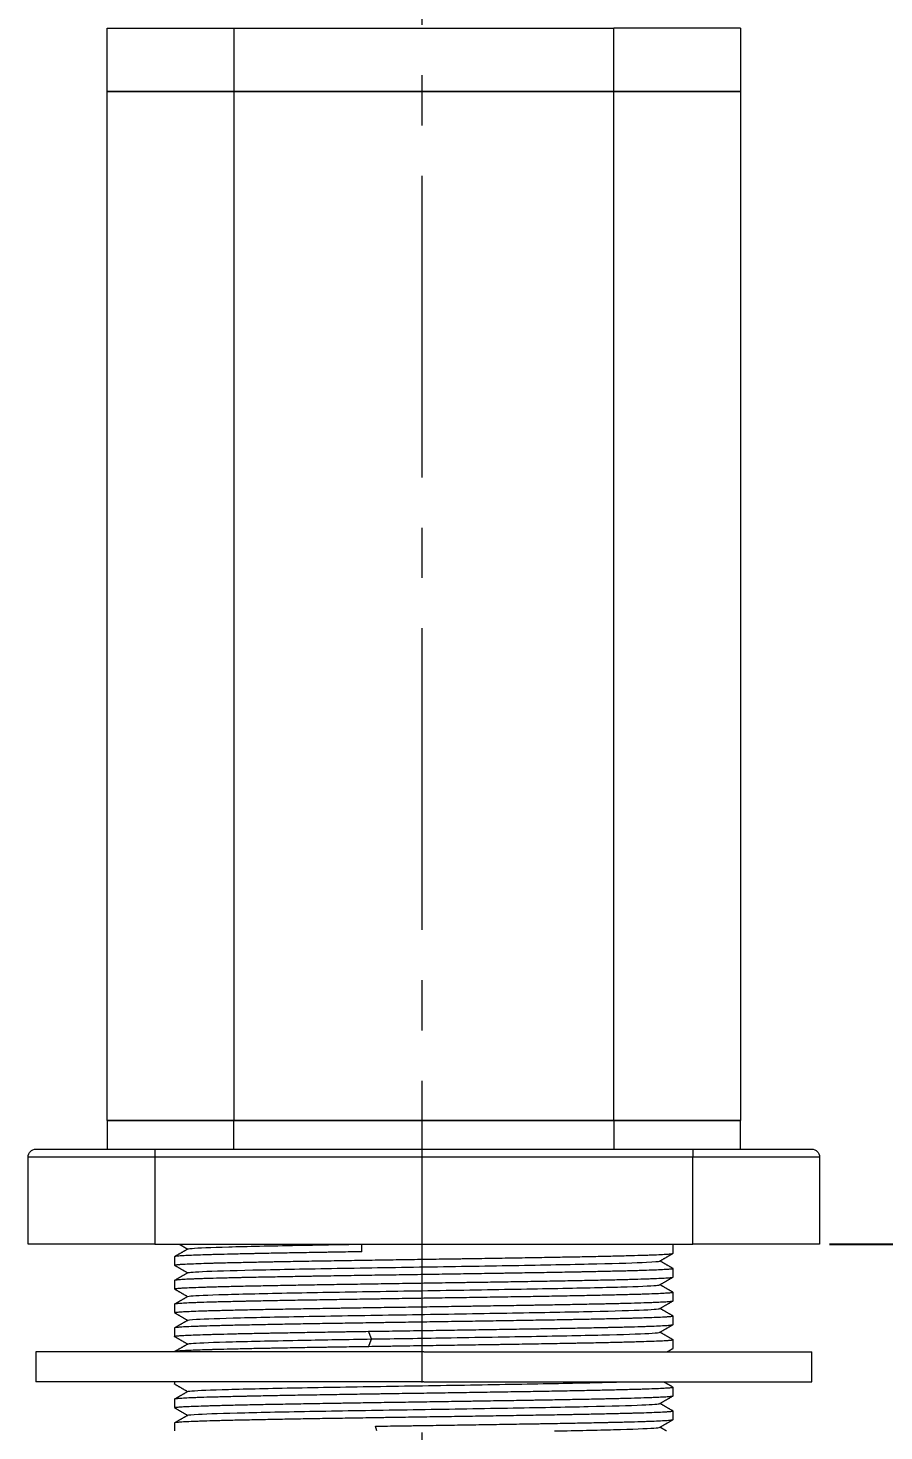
# Model space of a CAD drawing. Header units: millimetres. Extents: x 8809 to 9650, y -1236 to -642.
# Drawn here: x 9064.7 to 9118.7, y -974.4 to -885.8 of the extents above; entities that cross this region are included whole.
import ezdxf

# ---------------------------------------------------------------- set-up
doc = ezdxf.new("R2010")
doc.units = ezdxf.units.MM
doc.linetypes.add('CENTER2', pattern=[28.575, 19.05, -3.175, 3.175, -3.175])
doc.layers.add('CENTER', color=1, linetype='CENTER2', lineweight=15)
doc.layers.add('DIM', color=3, linetype='Continuous', lineweight=9)
doc.styles.get("Standard").update_dxf_attribs({"font": 'arial.ttf'})
doc.dimstyles.new('사본 ISO-25', dxfattribs={"dimtxt": 4, "dimasz": 4, "dimexe": 1.25, "dimexo": 0.625, "dimgap": 1.5, "dimtad": 1, "dimtih": 1, "dimtoh": 1, "dimdec": 1, "dimzin": 9, "dimdsep": 46, "dimtxsty": 'Standard', "dimcen": 2.5, "dimclrd": 3, "dimclre": 3, "dimclrt": 4, "dimadec": 0, "dimazin": 0, "dimtfac": 1, "dimtdec": 1, "dimtmove": 0, "dimatfit": 3, "dimfxl": 1, "dimarcsym": 0})

# ---------------------------------------------------------------- blocks, each defined once
blk = doc.blocks.new('*D58')
at = {"layer": 'Defpoints', "color": 0, "transparency": 16777216}
for p in [(9113.161, -830.782), (9114.661, -962.582), (9138.528, -962.582)]:
    blk.add_point(p, dxfattribs=at)
at = {"layer": 'DIM', "color": 3, "lineweight": -2, "transparency": 16777216}
for p, q in [((9113.786, -830.782), (9139.778, -830.782)), ((9138.528, -835.282), (9138.528, -892.883)), ((9138.528, -958.082), (9138.528, -900.481)), ((9115.286, -962.582), (9139.778, -962.582))]:
    blk.add_line(p, q, dxfattribs=at)
at = {"layer": 'DIM', "color": 3, "transparency": 16777216}
for points in [[(9137.778, -835.282), (9139.278, -835.282), (9138.528, -830.782)], [(9137.778, -958.082), (9139.278, -958.082), (9138.528, -962.582)]]:
    blk.add_solid(points, dxfattribs=at)
at = {"layer": 'DIM', "color": 4, "transparency": 16777216, "insert": (9138.528, -896.682), "char_height": 4.5, "attachment_point": 5}
blk.add_mtext('131.8', dxfattribs=at)
blk = doc.blocks.new('*D59')
at = {"layer": 'Defpoints', "color": 0, "transparency": 16777216}
for p in [(9098.968, -787.814), (9114.661, -962.582), (9165.123, -962.582)]:
    blk.add_point(p, dxfattribs=at)
at = {"layer": 'DIM', "color": 3, "lineweight": -2, "transparency": 16777216}
for p, q in [((9099.593, -787.814), (9166.373, -787.814)), ((9165.123, -792.314), (9165.123, -871.401)), ((9165.123, -958.082), (9165.123, -878.996)), ((9115.286, -962.582), (9166.373, -962.582))]:
    blk.add_line(p, q, dxfattribs=at)
at = {"layer": 'DIM', "color": 3, "transparency": 16777216}
for points in [[(9164.373, -792.314), (9165.873, -792.314), (9165.123, -787.814)], [(9164.373, -958.082), (9165.873, -958.082), (9165.123, -962.582)]]:
    blk.add_solid(points, dxfattribs=at)
at = {"layer": 'DIM', "color": 4, "transparency": 16777216, "insert": (9165.123, -875.198), "char_height": 4.5, "attachment_point": 5}
blk.add_mtext('174.8', dxfattribs=at)

msp = doc.modelspace()

# ---------------------------------------------------------------- linework, layer by layer
at = {"linetype": 'Continuous', "lineweight": 18, "extrusion": (0, 1, 0)}
for p, q in [((9069.661, -885.782), (9077.661, -885.782)), ((9069.661, -889.782), (9069.661, -885.782)), ((9077.661, -885.782), (9101.661, -885.782)), ((9109.661, -885.782), (9101.661, -885.782)), ((9109.661, -885.782), (9109.661, -889.782)), ((9077.661, -889.782), (9069.661, -889.782)), ((9069.661, -889.782), (9077.661, -889.782)), ((9069.661, -954.782), (9069.661, -889.782)), ((9077.661, -889.782), (9101.661, -889.782)), ((9101.661, -889.782), (9077.661, -889.782)), ((9109.661, -889.782), (9101.661, -889.782)), ((9101.661, -889.782), (9109.661, -889.782)), ((9109.661, -889.782), (9109.661, -954.782)), ((9077.661, -954.782), (9069.661, -954.782)), ((9069.661, -954.782), (9077.661, -954.782)), ((9069.661, -954.782), (9069.661, -956.582)), ((9101.661, -954.782), (9077.661, -954.782)), ((9077.661, -954.782), (9101.661, -954.782)), ((9109.661, -954.782), (9101.661, -954.782)), ((9101.661, -954.782), (9109.661, -954.782)), ((9109.661, -956.582), (9109.661, -954.782)), ((9065.161, -956.582), (9072.661, -956.582)), ((9072.661, -956.582), (9106.661, -956.582)), ((9106.661, -956.582), (9114.161, -956.582)), ((9064.661, -962.582), (9064.661, -957.082)), ((9114.661, -957.082), (9114.661, -962.582)), ((9072.661, -962.582), (9064.661, -962.582)), ((9072.661, -962.582), (9106.661, -962.582)), ((9085.744, -963.067), (9085.744, -962.582)), ((9105.411, -963.162), (9105.411, -962.582)), ((9114.661, -962.582), (9106.661, -962.582)), ((9073.911, -963.382), (9073.911, -963.912)), ((9105.411, -964.662), (9105.411, -964.132)), ((9073.911, -964.882), (9073.911, -965.412)), ((9105.411, -966.162), (9105.411, -965.632)), ((9073.911, -966.382), (9073.911, -966.912)), ((9105.411, -967.662), (9105.411, -967.132)), ((9073.911, -967.882), (9073.911, -968.412)), ((9086.357, -968.575), (9086.172, -968.091)), ((9086.172, -969.06), (9086.357, -968.576)), ((9105.406, -969.168), (9105.411, -969.162)), ((9105.411, -969.162), (9105.411, -968.632)), ((9065.161, -969.382), (9065.161, -971.282)), ((9089.661, -969.382), (9065.161, -969.382)), ((9073.911, -969.382), (9073.911, -969.382)), ((9089.661, -969.382), (9114.161, -969.382)), ((9114.161, -971.282), (9114.161, -969.382)), ((9089.661, -971.282), (9065.161, -971.282)), ((9073.911, -971.282), (9073.911, -971.412)), ((9073.916, -971.418), (9073.911, -971.412)), ((9089.661, -971.282), (9114.161, -971.282)), ((9105.411, -972.162), (9105.411, -971.632)), ((9073.911, -972.382), (9073.911, -972.912)), ((9105.411, -973.662), (9105.411, -973.132)), ((9073.911, -973.882), (9073.911, -974.382)), ((9086.702, -974.382), (9086.602, -974.084))]:
    msp.add_line(p, q, dxfattribs=at)
at = {"linetype": 'Continuous', "lineweight": 13, "extrusion": (0, 1, 0)}
for p, q in [((9077.661, -885.782), (9077.661, -889.782)), ((9101.661, -889.782), (9101.661, -885.782)), ((9077.661, -889.782), (9077.661, -954.782)), ((9101.661, -954.782), (9101.661, -889.782)), ((9077.661, -956.582), (9077.661, -954.782)), ((9101.661, -954.782), (9101.661, -956.582)), ((9072.661, -956.582), (9072.661, -957.082)), ((9106.661, -956.582), (9106.661, -957.082)), ((9072.661, -957.082), (9064.661, -957.082)), ((9106.661, -957.082), (9072.661, -957.082)), ((9072.661, -957.082), (9072.661, -962.582)), ((9106.661, -962.582), (9106.661, -957.082)), ((9114.661, -957.082), (9106.661, -957.082))]:
    msp.add_line(p, q, dxfattribs=at)
at = {"linetype": 'Continuous', "lineweight": 18, "extrusion": (0, 0, -1)}
for centre, start, end in [((-9065.161, -957.082), 0, 90), ((-9114.161, -957.082), 90, 180)]:
    msp.add_arc(centre, 0.5, start, end, dxfattribs=at)
at = {"linetype": 'Continuous', "lineweight": 18}
for points in [[(9074.756, -962.891), (9074.333, -963.135), (9073.91, -963.379)], [(9074.2, -962.582), (9074.473, -962.74), (9074.745, -962.897)], [(9073.909, -963.915), (9074.327, -964.156), (9074.745, -964.397)], [(9104.566, -963.653), (9104.989, -963.409), (9105.412, -963.165)], [(9105.413, -964.13), (9104.995, -963.888), (9104.577, -963.647)], [(9074.755, -964.391), (9074.332, -964.635), (9073.909, -964.88)], [(9104.566, -965.153), (9104.989, -964.909), (9105.412, -964.665)], [(9073.91, -965.415), (9074.328, -965.656), (9074.745, -965.897)], [(9105.411, -965.629), (9104.994, -965.388), (9104.577, -965.147)], [(9074.756, -965.891), (9074.333, -966.135), (9073.91, -966.379)], [(9104.567, -966.653), (9104.99, -966.409), (9105.413, -966.165)], [(9073.91, -966.915), (9074.327, -967.156), (9074.745, -967.397)], [(9074.757, -967.391), (9074.333, -967.635), (9073.91, -967.879)], [(9105.413, -967.129), (9104.995, -966.888), (9104.578, -966.647)], [(9104.565, -968.154), (9104.988, -967.909), (9105.411, -967.665)], [(9105.411, -968.629), (9104.994, -968.388), (9104.577, -968.147)], [(9073.91, -968.415), (9074.328, -968.656), (9074.745, -968.897)], [(9074.756, -968.891), (9074.333, -969.135), (9073.91, -969.379)], [(9105.036, -969.382), (9105.224, -969.273), (9105.412, -969.165)], [(9073.91, -971.415), (9074.328, -971.656), (9074.745, -971.897)], [(9074.756, -971.891), (9074.333, -972.135), (9073.91, -972.379)], [(9105.412, -971.629), (9105.111, -971.456), (9104.81, -971.282)], [(9104.567, -972.653), (9104.99, -972.409), (9105.413, -972.165)], [(9105.413, -973.13), (9104.995, -972.888), (9104.578, -972.647)], [(9073.909, -972.915), (9074.327, -973.156), (9074.745, -973.397)], [(9074.756, -973.391), (9074.333, -973.635), (9073.91, -973.879)], [(9104.565, -974.154), (9104.988, -973.909), (9105.411, -973.665)], [(9104.984, -974.382), (9104.78, -974.265), (9104.577, -974.147)]]:
    msp.add_open_spline(points, degree=2, dxfattribs=at)
for points, knots in [([(9085.744, -963.067), (9085.281, -963.074), (9084.824, -963.082), (9084.15, -963.093), (9083.927, -963.096), (9083.596, -963.102), (9083.485, -963.103), (9083.266, -963.107), (9083.158, -963.109), (9082.617, -963.118), (9082.196, -963.125), (9081.377, -963.139), (9080.978, -963.146), (9080.204, -963.16), (9079.828, -963.168), (9079.372, -963.177), (9079.282, -963.179), (9079.104, -963.183), (9078.84, -963.188), (9078.585, -963.193), (9078.088, -963.204), (9077.459, -963.218), (9076.893, -963.232), (9076.494, -963.243), (9076.365, -963.246), (9076.178, -963.252), (9076.117, -963.254), (9075.997, -963.258), (9075.938, -963.259), (9075.649, -963.269), (9075.439, -963.276), (9075.058, -963.29), (9074.887, -963.297), (9074.586, -963.311), (9074.455, -963.318), (9074.289, -963.329), (9074.239, -963.333), (9074.148, -963.34), (9074.109, -963.344), (9074.006, -963.355), (9073.96, -963.362), (9073.919, -963.374), (9073.911, -963.378), (9073.911, -963.382)], [0, 0, 0, 0, 0.068484, 0.068484, 0.102726, 0.102726, 0.119846, 0.119846, 0.136967, 0.136967, 0.205451, 0.205451, 0.273935, 0.273935, 0.342418, 0.342418, 0.359539, 0.359539, 0.37666, 0.410902, 0.410902, 0.479386, 0.547869, 0.547869, 0.582111, 0.582111, 0.599232, 0.599232, 0.616353, 0.616353, 0.684837, 0.684837, 0.75332, 0.75332, 0.821804, 0.821804, 0.856046, 0.856046, 0.890288, 0.890288, 0.958772, 0.958772, 1, 1, 1, 1]), ([(9074.756, -962.903), (9074.728, -962.886), (9074.98, -962.837), (9076.988, -962.754), (9081.052, -962.666), (9084.301, -962.61), (9085.732, -962.586)], [0, 0, 0, 0, 0.162202, 0.468897, 0.775591, 1, 1, 1, 1]), ([(9073.911, -963.913), (9073.911, -963.912), (9073.911, -963.912), (9073.911, -963.904), (9073.937, -963.896), (9074.038, -963.881), (9074.114, -963.873), (9074.24, -963.863), (9074.267, -963.861), (9074.324, -963.857), (9074.354, -963.855), (9074.449, -963.85), (9074.518, -963.846), (9074.743, -963.834), (9074.917, -963.827), (9075.31, -963.811), (9075.529, -963.803), (9075.893, -963.791), (9076.02, -963.787), (9076.22, -963.781), (9076.288, -963.779), (9076.392, -963.776), (9076.427, -963.775), (9076.498, -963.773), (9076.82, -963.764), (9077.166, -963.756), (9077.817, -963.741), (9078.162, -963.733), (9078.888, -963.717), (9079.269, -963.709), (9079.77, -963.699), (9079.871, -963.697), (9080.076, -963.693), (9080.386, -963.687), (9080.702, -963.681), (9081.345, -963.67), (9081.785, -963.662), (9082.69, -963.647), (9083.153, -963.639), (9083.868, -963.628), (9084.109, -963.624), (9084.414, -963.619), (9084.475, -963.618), (9084.598, -963.616), (9084.659, -963.615), (9084.844, -963.612), (9084.968, -963.61), (9085.587, -963.6), (9086.087, -963.592), (9087.094, -963.576), (9087.602, -963.568), (9088.625, -963.553), (9089.141, -963.546), (9089.661, -963.538)], [0, 0, 0, 0, 0.000594, 0.000594, 0.063057, 0.063057, 0.12552, 0.12552, 0.141136, 0.141136, 0.156752, 0.156752, 0.187983, 0.187983, 0.250446, 0.250446, 0.312909, 0.312909, 0.34414, 0.34414, 0.359756, 0.359756, 0.367564, 0.367564, 0.375372, 0.437834, 0.437834, 0.500297, 0.500297, 0.56276, 0.56276, 0.578376, 0.578376, 0.593991, 0.625223, 0.625223, 0.687686, 0.687686, 0.750149, 0.750149, 0.78138, 0.78138, 0.789188, 0.789188, 0.796996, 0.796996, 0.812611, 0.812611, 0.875074, 0.875074, 0.937537, 0.937537, 1, 1, 1, 1]), ([(9074.755, -964.403), (9074.708, -964.373), (9075.358, -964.31), (9078.566, -964.215), (9083.673, -964.118), (9089.764, -964.021), (9095.837, -963.923), (9100.897, -963.826), (9103.868, -963.736), (9104.526, -963.678), (9104.567, -963.653)], [0, 0, 0, 0, 0.120506, 0.250376, 0.380247, 0.510117, 0.639987, 0.769857, 0.899728, 1, 1, 1, 1]), ([(9089.661, -963.538), (9090.181, -963.53), (9090.699, -963.522), (9091.473, -963.51), (9091.731, -963.506), (9092.117, -963.5), (9092.245, -963.498), (9092.5, -963.494), (9092.627, -963.492), (9093.261, -963.482), (9094.259, -963.467), (9095.228, -963.451), (9095.943, -963.44), (9096.179, -963.436), (9096.531, -963.43), (9096.648, -963.428), (9096.88, -963.424), (9096.994, -963.422), (9097.564, -963.412), (9098.005, -963.404), (9098.857, -963.388), (9099.268, -963.381), (9100.062, -963.365), (9100.444, -963.358), (9100.857, -963.349), (9100.902, -963.348), (9100.993, -963.346), (9101.128, -963.343), (9101.26, -963.34), (9101.52, -963.334), (9101.687, -963.33), (9102.176, -963.318), (9102.481, -963.31), (9103.05, -963.295), (9103.314, -963.287), (9103.618, -963.277), (9103.677, -963.275), (9103.793, -963.271), (9103.85, -963.27), (9104.017, -963.264), (9104.121, -963.26), (9104.417, -963.248), (9104.589, -963.241), (9104.886, -963.225), (9105.01, -963.217), (9105.16, -963.205), (9105.204, -963.201), (9105.261, -963.195), (9105.287, -963.192), (9105.309, -963.189), (9105.323, -963.187), (9105.33, -963.186), (9105.386, -963.178), (9105.411, -963.17), (9105.411, -963.163)], [0, 0, 0, 0, 0.062537, 0.062537, 0.093806, 0.093806, 0.10944, 0.10944, 0.125074, 0.125074, 0.187612, 0.250149, 0.250149, 0.281417, 0.281417, 0.297052, 0.297052, 0.312686, 0.312686, 0.375223, 0.375223, 0.43776, 0.43776, 0.500298, 0.500298, 0.508115, 0.508115, 0.515932, 0.531566, 0.531566, 0.562835, 0.562835, 0.625372, 0.625372, 0.687909, 0.687909, 0.703544, 0.703544, 0.719178, 0.719178, 0.750446, 0.750446, 0.812984, 0.812984, 0.875521, 0.875521, 0.906789, 0.906789, 0.922424, 0.930241, 0.930241, 0.938058, 0.938058, 1, 1, 1, 1]), ([(9089.661, -964.507), (9089.141, -964.514), (9088.623, -964.523), (9087.848, -964.535), (9087.591, -964.539), (9087.205, -964.545), (9087.077, -964.547), (9086.822, -964.551), (9086.694, -964.552), (9086.061, -964.562), (9085.063, -964.578), (9084.094, -964.593), (9083.379, -964.604), (9083.143, -964.608), (9082.791, -964.614), (9082.674, -964.616), (9082.442, -964.62), (9082.327, -964.622), (9081.758, -964.632), (9081.317, -964.64), (9080.465, -964.656), (9080.054, -964.664), (9079.26, -964.679), (9078.878, -964.687), (9078.465, -964.695), (9078.419, -964.696), (9078.329, -964.698), (9078.194, -964.701), (9077.886, -964.708), (9077.634, -964.714), (9077.146, -964.726), (9076.841, -964.734), (9076.272, -964.75), (9076.008, -964.757), (9075.704, -964.767), (9075.645, -964.769), (9075.529, -964.773), (9075.472, -964.775), (9075.305, -964.78), (9075.201, -964.784), (9074.905, -964.796), (9074.733, -964.804), (9074.436, -964.82), (9074.312, -964.828), (9074.162, -964.839), (9074.118, -964.843), (9074.061, -964.849), (9074.035, -964.852), (9074.013, -964.855), (9073.998, -964.857), (9073.992, -964.858), (9073.935, -964.867), (9073.911, -964.874), (9073.911, -964.882)], [0, 0, 0, 0, 0.062537, 0.062537, 0.093806, 0.093806, 0.10944, 0.10944, 0.125074, 0.125074, 0.187611, 0.250148, 0.250148, 0.281417, 0.281417, 0.297051, 0.297051, 0.312686, 0.312686, 0.375223, 0.375223, 0.43776, 0.43776, 0.500297, 0.500297, 0.508114, 0.508114, 0.515931, 0.531565, 0.562834, 0.562834, 0.625371, 0.625371, 0.687908, 0.687908, 0.703543, 0.703543, 0.719177, 0.719177, 0.750445, 0.750445, 0.812982, 0.812982, 0.87552, 0.87552, 0.906788, 0.906788, 0.922422, 0.93024, 0.93024, 0.938057, 0.938057, 1, 1, 1, 1]), ([(9105.411, -964.132), (9105.411, -964.132), (9105.411, -964.132), (9105.41, -964.14), (9105.385, -964.148), (9105.284, -964.164), (9105.208, -964.171), (9105.082, -964.181), (9105.055, -964.183), (9104.998, -964.187), (9104.968, -964.189), (9104.873, -964.195), (9104.804, -964.198), (9104.579, -964.21), (9104.405, -964.218), (9104.012, -964.233), (9103.793, -964.241), (9103.429, -964.253), (9103.302, -964.257), (9103.102, -964.263), (9103.034, -964.265), (9102.93, -964.268), (9102.895, -964.269), (9102.824, -964.271), (9102.502, -964.28), (9102.156, -964.288), (9101.505, -964.304), (9101.16, -964.311), (9100.434, -964.327), (9100.053, -964.335), (9099.552, -964.345), (9099.451, -964.347), (9099.246, -964.351), (9098.936, -964.357), (9098.619, -964.363), (9097.977, -964.374), (9097.537, -964.382), (9096.632, -964.397), (9096.168, -964.405), (9095.454, -964.417), (9095.213, -964.421), (9094.908, -964.426), (9094.847, -964.427), (9094.724, -964.429), (9094.663, -964.43), (9094.478, -964.433), (9094.354, -964.435), (9093.735, -964.445), (9093.235, -964.453), (9092.228, -964.468), (9091.72, -964.476), (9090.697, -964.491), (9090.181, -964.499), (9089.661, -964.507)], [0, 0, 0, 0, 0.000563, 0.000563, 0.063028, 0.063028, 0.125493, 0.125493, 0.141109, 0.141109, 0.156725, 0.156725, 0.187958, 0.187958, 0.250423, 0.250423, 0.312887, 0.312887, 0.34412, 0.34412, 0.359736, 0.359736, 0.367544, 0.367544, 0.375352, 0.437817, 0.437817, 0.500282, 0.500282, 0.562747, 0.562747, 0.578363, 0.578363, 0.593979, 0.625211, 0.625211, 0.687676, 0.687676, 0.750141, 0.750141, 0.781373, 0.781373, 0.789181, 0.789181, 0.796989, 0.796989, 0.812606, 0.812606, 0.87507, 0.87507, 0.937535, 0.937535, 1, 1, 1, 1]), ([(9089.661, -965.037), (9090.181, -965.029), (9090.699, -965.022), (9091.473, -965.01), (9091.731, -965.006), (9092.117, -965), (9092.245, -964.998), (9092.5, -964.994), (9092.627, -964.992), (9093.261, -964.983), (9094.259, -964.967), (9095.228, -964.951), (9095.943, -964.939), (9096.179, -964.935), (9096.531, -964.929), (9096.648, -964.928), (9096.88, -964.924), (9096.994, -964.922), (9097.564, -964.912), (9098.005, -964.905), (9098.857, -964.889), (9099.268, -964.881), (9100.062, -964.865), (9100.444, -964.857), (9100.857, -964.848), (9100.902, -964.847), (9100.993, -964.845), (9101.128, -964.842), (9101.436, -964.836), (9101.687, -964.83), (9102.176, -964.818), (9102.481, -964.811), (9103.05, -964.795), (9103.314, -964.787), (9103.618, -964.777), (9103.677, -964.775), (9103.793, -964.771), (9103.85, -964.769), (9104.017, -964.763), (9104.121, -964.759), (9104.417, -964.748), (9104.589, -964.74), (9104.886, -964.725), (9105.01, -964.717), (9105.16, -964.706), (9105.204, -964.702), (9105.261, -964.696), (9105.287, -964.693), (9105.309, -964.69), (9105.323, -964.688), (9105.33, -964.687), (9105.386, -964.678), (9105.411, -964.67), (9105.411, -964.662)], [0, 0, 0, 0, 0.062535, 0.062535, 0.093803, 0.093803, 0.109436, 0.109436, 0.12507, 0.12507, 0.187605, 0.25014, 0.25014, 0.281408, 0.281408, 0.297042, 0.297042, 0.312676, 0.312676, 0.375211, 0.375211, 0.437746, 0.437746, 0.500281, 0.500281, 0.508098, 0.508098, 0.515915, 0.531548, 0.562816, 0.562816, 0.625351, 0.625351, 0.687886, 0.687886, 0.70352, 0.70352, 0.719154, 0.719154, 0.750421, 0.750421, 0.812956, 0.812956, 0.875492, 0.875492, 0.906759, 0.906759, 0.922393, 0.93021, 0.93021, 0.938027, 0.938027, 1, 1, 1, 1]), ([(9073.911, -965.412), (9073.911, -965.412), (9073.911, -965.412), (9073.911, -965.404), (9073.937, -965.397), (9074.038, -965.381), (9074.114, -965.373), (9074.24, -965.363), (9074.267, -965.361), (9074.324, -965.357), (9074.354, -965.355), (9074.449, -965.349), (9074.518, -965.345), (9074.743, -965.334), (9075.09, -965.318), (9075.529, -965.303), (9075.893, -965.292), (9076.02, -965.288), (9076.22, -965.282), (9076.288, -965.28), (9076.392, -965.277), (9076.427, -965.276), (9076.498, -965.274), (9076.82, -965.265), (9077.166, -965.256), (9077.817, -965.24), (9078.162, -965.232), (9078.888, -965.217), (9079.269, -965.209), (9079.77, -965.2), (9079.871, -965.198), (9080.076, -965.194), (9080.179, -965.192), (9080.491, -965.186), (9080.702, -965.182), (9081.345, -965.17), (9082.226, -965.154), (9083.153, -965.139), (9083.868, -965.127), (9084.109, -965.123), (9084.414, -965.118), (9084.475, -965.117), (9084.598, -965.116), (9084.659, -965.115), (9084.844, -965.112), (9084.968, -965.11), (9085.587, -965.1), (9086.087, -965.092), (9087.094, -965.077), (9087.602, -965.069), (9088.625, -965.053), (9089.141, -965.045), (9089.661, -965.037)], [0, 0, 0, 0, 0.000562, 0.000562, 0.063027, 0.063027, 0.125492, 0.125492, 0.141108, 0.141108, 0.156724, 0.156724, 0.187957, 0.187957, 0.250422, 0.312886, 0.312886, 0.344119, 0.344119, 0.359735, 0.359735, 0.367543, 0.367543, 0.375351, 0.437816, 0.437816, 0.500281, 0.500281, 0.562746, 0.562746, 0.578362, 0.578362, 0.593978, 0.593978, 0.625211, 0.625211, 0.687676, 0.750141, 0.750141, 0.781373, 0.781373, 0.789181, 0.789181, 0.796989, 0.796989, 0.812605, 0.812605, 0.87507, 0.87507, 0.937535, 0.937535, 1, 1, 1, 1]), ([(9074.756, -965.903), (9074.738, -965.893), (9074.849, -965.849), (9076.338, -965.774), (9080.44, -965.676), (9086.056, -965.579), (9092.263, -965.481), (9098.044, -965.384), (9102.448, -965.287), (9104.269, -965.21), (9104.547, -965.165), (9104.566, -965.153)], [0, 0, 0, 0, 0.043076, 0.17293, 0.302784, 0.432638, 0.562492, 0.692346, 0.8222, 0.952054, 1, 1, 1, 1]), ([(9105.411, -965.632), (9105.411, -965.632), (9105.411, -965.632), (9105.41, -965.64), (9105.385, -965.648), (9105.284, -965.663), (9105.208, -965.671), (9105.082, -965.681), (9105.055, -965.683), (9104.998, -965.687), (9104.968, -965.689), (9104.873, -965.695), (9104.804, -965.699), (9104.579, -965.711), (9104.232, -965.726), (9103.793, -965.741), (9103.429, -965.753), (9103.302, -965.757), (9103.102, -965.763), (9103.034, -965.764), (9102.93, -965.767), (9102.895, -965.768), (9102.824, -965.77), (9102.502, -965.779), (9102.156, -965.788), (9101.505, -965.804), (9101.16, -965.812), (9100.434, -965.828), (9100.053, -965.835), (9099.552, -965.845), (9099.451, -965.847), (9099.246, -965.851), (9098.936, -965.856), (9098.619, -965.862), (9097.977, -965.874), (9097.537, -965.882), (9096.632, -965.898), (9096.168, -965.906), (9095.454, -965.917), (9095.213, -965.921), (9094.908, -965.926), (9094.847, -965.927), (9094.724, -965.929), (9094.663, -965.93), (9094.478, -965.933), (9094.354, -965.935), (9093.735, -965.944), (9093.235, -965.952), (9092.228, -965.967), (9091.72, -965.975), (9090.697, -965.991), (9090.181, -965.999), (9089.661, -966.007)], [0, 0, 0, 0, 0.000562, 0.000562, 0.063027, 0.063027, 0.125492, 0.125492, 0.141108, 0.141108, 0.156724, 0.156724, 0.187957, 0.187957, 0.250422, 0.312887, 0.312887, 0.344119, 0.344119, 0.359735, 0.359735, 0.367543, 0.367543, 0.375351, 0.437816, 0.437816, 0.500281, 0.500281, 0.562746, 0.562746, 0.578362, 0.578362, 0.593978, 0.625211, 0.625211, 0.687676, 0.687676, 0.750141, 0.750141, 0.781373, 0.781373, 0.789181, 0.789181, 0.796989, 0.796989, 0.812605, 0.812605, 0.87507, 0.87507, 0.937535, 0.937535, 1, 1, 1, 1]), ([(9089.661, -966.007), (9089.141, -966.015), (9088.623, -966.023), (9087.848, -966.035), (9087.591, -966.038), (9087.205, -966.044), (9087.077, -966.046), (9086.822, -966.05), (9086.694, -966.052), (9086.061, -966.062), (9085.562, -966.069), (9084.578, -966.085), (9084.094, -966.093), (9083.379, -966.105), (9083.143, -966.109), (9082.791, -966.115), (9082.674, -966.117), (9082.442, -966.121), (9082.327, -966.123), (9081.758, -966.132), (9081.317, -966.14), (9080.465, -966.155), (9080.054, -966.163), (9079.26, -966.179), (9078.878, -966.187), (9078.465, -966.196), (9078.419, -966.197), (9078.329, -966.199), (9078.194, -966.202), (9077.886, -966.209), (9077.634, -966.215), (9077.146, -966.226), (9076.841, -966.234), (9076.272, -966.249), (9076.008, -966.257), (9075.704, -966.267), (9075.645, -966.269), (9075.529, -966.273), (9075.472, -966.275), (9075.305, -966.281), (9075.201, -966.285), (9074.905, -966.297), (9074.733, -966.304), (9074.436, -966.32), (9074.312, -966.327), (9074.162, -966.339), (9074.118, -966.343), (9074.061, -966.349), (9074.035, -966.351), (9074.013, -966.354), (9073.998, -966.356), (9073.992, -966.357), (9073.935, -966.366), (9073.911, -966.374), (9073.911, -966.382)], [0, 0, 0, 0, 0.062535, 0.062535, 0.093803, 0.093803, 0.109437, 0.109437, 0.12507, 0.12507, 0.187605, 0.187605, 0.250141, 0.250141, 0.281408, 0.281408, 0.297042, 0.297042, 0.312676, 0.312676, 0.375211, 0.375211, 0.437746, 0.437746, 0.500281, 0.500281, 0.508098, 0.508098, 0.515915, 0.531549, 0.562816, 0.562816, 0.625352, 0.625352, 0.687887, 0.687887, 0.703521, 0.703521, 0.719154, 0.719154, 0.750422, 0.750422, 0.812957, 0.812957, 0.875492, 0.875492, 0.90676, 0.90676, 0.922394, 0.93021, 0.93021, 0.938027, 0.938027, 1, 1, 1, 1]), ([(9073.911, -966.912), (9073.911, -966.912), (9073.911, -966.912), (9073.911, -966.904), (9073.937, -966.896), (9074.038, -966.881), (9074.114, -966.873), (9074.24, -966.864), (9074.267, -966.862), (9074.324, -966.858), (9074.354, -966.856), (9074.449, -966.85), (9074.518, -966.846), (9074.743, -966.834), (9075.09, -966.818), (9075.529, -966.803), (9075.893, -966.791), (9076.02, -966.787), (9076.22, -966.781), (9076.288, -966.779), (9076.392, -966.776), (9076.427, -966.775), (9076.498, -966.774), (9076.82, -966.765), (9077.166, -966.756), (9077.817, -966.741), (9078.162, -966.733), (9078.888, -966.717), (9079.269, -966.709), (9079.77, -966.699), (9079.871, -966.697), (9080.076, -966.693), (9080.386, -966.687), (9080.702, -966.682), (9081.345, -966.67), (9081.785, -966.663), (9082.69, -966.647), (9083.153, -966.639), (9083.868, -966.627), (9084.109, -966.623), (9084.414, -966.618), (9084.475, -966.617), (9084.598, -966.615), (9084.659, -966.614), (9084.844, -966.611), (9084.968, -966.609), (9085.587, -966.599), (9086.087, -966.592), (9087.094, -966.576), (9087.602, -966.569), (9088.625, -966.553), (9089.141, -966.546), (9089.661, -966.537)], [0, 0, 0, 0, 0.000562, 0.000562, 0.063027, 0.063027, 0.125492, 0.125492, 0.141108, 0.141108, 0.156724, 0.156724, 0.187956, 0.187956, 0.250421, 0.312886, 0.312886, 0.344119, 0.344119, 0.359735, 0.359735, 0.367543, 0.367543, 0.375351, 0.437816, 0.437816, 0.500281, 0.500281, 0.562746, 0.562746, 0.578362, 0.578362, 0.593978, 0.625211, 0.625211, 0.687676, 0.687676, 0.75014, 0.75014, 0.781373, 0.781373, 0.789181, 0.789181, 0.796989, 0.796989, 0.812605, 0.812605, 0.87507, 0.87507, 0.937535, 0.937535, 1, 1, 1, 1]), ([(9089.661, -966.537), (9090.181, -966.529), (9090.699, -966.521), (9091.473, -966.51), (9091.731, -966.506), (9092.117, -966.5), (9092.245, -966.498), (9092.5, -966.494), (9092.627, -966.492), (9093.261, -966.482), (9093.76, -966.475), (9094.744, -966.459), (9095.228, -966.452), (9095.943, -966.44), (9096.179, -966.436), (9096.531, -966.43), (9096.648, -966.428), (9096.88, -966.424), (9096.994, -966.422), (9097.564, -966.412), (9098.005, -966.404), (9098.857, -966.388), (9099.268, -966.381), (9100.062, -966.366), (9100.444, -966.358), (9100.857, -966.349), (9100.902, -966.348), (9100.993, -966.346), (9101.128, -966.343), (9101.436, -966.336), (9101.687, -966.33), (9102.176, -966.318), (9102.481, -966.31), (9103.05, -966.295), (9103.314, -966.287), (9103.618, -966.278), (9103.677, -966.276), (9103.793, -966.272), (9103.85, -966.27), (9104.017, -966.264), (9104.121, -966.26), (9104.417, -966.248), (9104.589, -966.24), (9104.886, -966.224), (9105.01, -966.217), (9105.16, -966.205), (9105.204, -966.201), (9105.261, -966.195), (9105.287, -966.192), (9105.309, -966.19), (9105.323, -966.188), (9105.33, -966.187), (9105.386, -966.178), (9105.411, -966.17), (9105.411, -966.163)], [0, 0, 0, 0, 0.062537, 0.062537, 0.093806, 0.093806, 0.10944, 0.10944, 0.125074, 0.125074, 0.187611, 0.187611, 0.250148, 0.250148, 0.281417, 0.281417, 0.297051, 0.297051, 0.312685, 0.312685, 0.375222, 0.375222, 0.437759, 0.437759, 0.500296, 0.500296, 0.508114, 0.508114, 0.515931, 0.531565, 0.562834, 0.562834, 0.625371, 0.625371, 0.687908, 0.687908, 0.703542, 0.703542, 0.719176, 0.719176, 0.750445, 0.750445, 0.812982, 0.812982, 0.875519, 0.875519, 0.906787, 0.906787, 0.922422, 0.930239, 0.930239, 0.938056, 0.938056, 1, 1, 1, 1]), ([(9089.661, -967.507), (9089.141, -967.515), (9088.623, -967.522), (9087.848, -967.534), (9087.591, -967.538), (9087.205, -967.544), (9087.077, -967.546), (9086.822, -967.55), (9086.694, -967.552), (9086.061, -967.562), (9085.063, -967.578), (9084.094, -967.593), (9083.379, -967.605), (9083.143, -967.609), (9082.791, -967.614), (9082.674, -967.616), (9082.442, -967.62), (9082.327, -967.622), (9081.758, -967.632), (9081.317, -967.64), (9080.465, -967.656), (9080.054, -967.664), (9079.26, -967.679), (9078.878, -967.687), (9078.465, -967.696), (9078.419, -967.697), (9078.329, -967.699), (9078.194, -967.701), (9077.886, -967.708), (9077.634, -967.714), (9077.146, -967.726), (9076.841, -967.734), (9076.272, -967.749), (9076.008, -967.757), (9075.704, -967.767), (9075.645, -967.769), (9075.529, -967.773), (9075.472, -967.775), (9075.305, -967.781), (9075.201, -967.785), (9074.905, -967.796), (9074.733, -967.804), (9074.436, -967.819), (9074.312, -967.827), (9074.162, -967.839), (9074.118, -967.843), (9074.061, -967.849), (9074.035, -967.852), (9074.013, -967.855), (9073.998, -967.857), (9073.992, -967.858), (9073.935, -967.867), (9073.911, -967.875), (9073.911, -967.882)], [0, 0, 0, 0, 0.062535, 0.062535, 0.093803, 0.093803, 0.109436, 0.109436, 0.12507, 0.12507, 0.187605, 0.25014, 0.25014, 0.281408, 0.281408, 0.297042, 0.297042, 0.312676, 0.312676, 0.375211, 0.375211, 0.437746, 0.437746, 0.500281, 0.500281, 0.508098, 0.508098, 0.515915, 0.531548, 0.562816, 0.562816, 0.625351, 0.625351, 0.687886, 0.687886, 0.70352, 0.70352, 0.719154, 0.719154, 0.750421, 0.750421, 0.812956, 0.812956, 0.875492, 0.875492, 0.906759, 0.906759, 0.922393, 0.93021, 0.93021, 0.938027, 0.938027, 1, 1, 1, 1]), ([(9074.755, -967.403), (9074.718, -967.379), (9075.155, -967.323), (9077.754, -967.234), (9082.562, -967.137), (9088.536, -967.04), (9094.693, -966.942), (9100.025, -966.845), (9103.618, -966.749), (9104.517, -966.685), (9104.567, -966.653)], [0, 0, 0, 0, 0.095141, 0.224995, 0.354849, 0.484703, 0.614557, 0.744411, 0.874265, 1, 1, 1, 1]), ([(9105.411, -967.132), (9105.411, -967.132), (9105.411, -967.132), (9105.41, -967.14), (9105.385, -967.147), (9105.284, -967.163), (9105.208, -967.171), (9105.082, -967.181), (9105.055, -967.183), (9104.998, -967.187), (9104.968, -967.189), (9104.873, -967.195), (9104.804, -967.199), (9104.579, -967.21), (9104.405, -967.218), (9104.012, -967.233), (9103.793, -967.241), (9103.429, -967.253), (9103.302, -967.257), (9103.102, -967.263), (9103.034, -967.265), (9102.93, -967.268), (9102.895, -967.269), (9102.824, -967.271), (9102.502, -967.28), (9102.156, -967.289), (9101.505, -967.304), (9101.16, -967.312), (9100.434, -967.327), (9100.053, -967.335), (9099.552, -967.345), (9099.451, -967.347), (9099.246, -967.351), (9098.936, -967.357), (9098.619, -967.363), (9097.977, -967.375), (9097.096, -967.39), (9096.168, -967.405), (9095.454, -967.417), (9095.213, -967.421), (9094.908, -967.425), (9094.847, -967.426), (9094.724, -967.428), (9094.663, -967.429), (9094.478, -967.432), (9094.354, -967.434), (9093.735, -967.444), (9093.235, -967.452), (9092.228, -967.468), (9091.72, -967.476), (9090.697, -967.491), (9090.181, -967.499), (9089.661, -967.507)], [0, 0, 0, 0, 0.000592, 0.000592, 0.063055, 0.063055, 0.125518, 0.125518, 0.141134, 0.141134, 0.15675, 0.15675, 0.187981, 0.187981, 0.250444, 0.250444, 0.312907, 0.312907, 0.344139, 0.344139, 0.359754, 0.359754, 0.367562, 0.367562, 0.37537, 0.437833, 0.437833, 0.500296, 0.500296, 0.562759, 0.562759, 0.578375, 0.578375, 0.593991, 0.625222, 0.625222, 0.687685, 0.750148, 0.750148, 0.78138, 0.78138, 0.789187, 0.789187, 0.796995, 0.796995, 0.812611, 0.812611, 0.875074, 0.875074, 0.937537, 0.937537, 1, 1, 1, 1]), ([(9073.911, -968.412), (9073.911, -968.406), (9073.941, -968.394), (9074.039, -968.381), (9074.155, -968.37), (9074.199, -968.367), (9074.273, -968.361), (9074.299, -968.36), (9074.341, -968.357), (9074.355, -968.356), (9074.384, -968.354), (9074.517, -968.346), (9074.675, -968.337), (9074.997, -968.323), (9075.178, -968.315), (9075.58, -968.301), (9075.801, -968.294), (9076.102, -968.285), (9076.164, -968.283), (9076.289, -968.28), (9076.353, -968.278), (9076.549, -968.272), (9076.684, -968.269), (9077.101, -968.258), (9077.395, -968.251), (9078.015, -968.236), (9078.341, -968.228), (9079.025, -968.214), (9079.383, -968.207), (9079.804, -968.199), (9079.851, -968.198), (9079.946, -968.196), (9079.994, -968.195), (9080.137, -968.192), (9080.426, -968.187), (9080.72, -968.182), (9081.317, -968.171), (9081.725, -968.164), (9082.561, -968.149), (9082.99, -968.142), (9083.648, -968.131), (9083.87, -968.127), (9084.207, -968.121), (9084.32, -968.12), (9084.548, -968.116), (9084.662, -968.114), (9085.236, -968.105), (9085.701, -968.098), (9086.172, -968.091)], [0, 0, 0, 0, 0.052837, 0.120491, 0.120491, 0.154319, 0.154319, 0.171232, 0.171232, 0.179689, 0.179689, 0.188146, 0.2558, 0.2558, 0.323455, 0.323455, 0.391109, 0.391109, 0.408023, 0.408023, 0.424937, 0.424937, 0.458764, 0.458764, 0.526418, 0.526418, 0.594073, 0.594073, 0.661727, 0.661727, 0.670184, 0.670184, 0.678641, 0.678641, 0.695555, 0.729382, 0.729382, 0.797036, 0.797036, 0.864691, 0.864691, 0.898518, 0.898518, 0.915432, 0.915432, 0.932345, 0.932345, 1, 1, 1, 1]), ([(9086.172, -968.091), (9086.744, -968.082), (9087.322, -968.073), (9088.05, -968.061), (9088.196, -968.059), (9088.488, -968.055), (9088.634, -968.053), (9089.074, -968.046), (9089.367, -968.042), (9089.661, -968.037)], [0, 0, 0, 0, 0.5, 0.5, 0.625, 0.625, 0.75, 0.75, 1, 1, 1, 1]), ([(9086.358, -968.575), (9087.879, -968.551), (9091.502, -968.493), (9096.989, -968.403), (9101.73, -968.306), (9104.088, -968.223), (9104.535, -968.172), (9104.566, -968.154)], [0, 0, 0, 0, 0.177535, 0.408338, 0.639142, 0.869945, 1, 1, 1, 1]), ([(9089.661, -968.037), (9090.181, -968.03), (9090.699, -968.022), (9091.473, -968.01), (9091.731, -968.006), (9092.117, -968), (9092.245, -967.998), (9092.5, -967.994), (9092.627, -967.992), (9093.261, -967.982), (9094.259, -967.966), (9095.228, -967.951), (9095.943, -967.939), (9096.179, -967.936), (9096.531, -967.93), (9096.648, -967.928), (9096.88, -967.924), (9096.994, -967.922), (9097.564, -967.912), (9098.005, -967.904), (9098.857, -967.888), (9099.268, -967.881), (9100.062, -967.865), (9100.444, -967.857), (9100.857, -967.849), (9100.902, -967.848), (9100.993, -967.846), (9101.128, -967.843), (9101.436, -967.836), (9101.687, -967.83), (9102.176, -967.819), (9102.481, -967.811), (9103.05, -967.795), (9103.314, -967.787), (9103.618, -967.777), (9103.677, -967.775), (9103.793, -967.771), (9103.85, -967.769), (9104.017, -967.763), (9104.121, -967.759), (9104.417, -967.748), (9104.589, -967.74), (9104.886, -967.725), (9105.01, -967.717), (9105.16, -967.705), (9105.204, -967.701), (9105.261, -967.695), (9105.287, -967.692), (9105.309, -967.689), (9105.323, -967.687), (9105.33, -967.686), (9105.386, -967.677), (9105.411, -967.67), (9105.411, -967.662)], [0, 0, 0, 0, 0.062535, 0.062535, 0.093803, 0.093803, 0.109437, 0.109437, 0.12507, 0.12507, 0.187606, 0.250141, 0.250141, 0.281409, 0.281409, 0.297042, 0.297042, 0.312676, 0.312676, 0.375211, 0.375211, 0.437747, 0.437747, 0.500282, 0.500282, 0.508099, 0.508099, 0.515916, 0.531549, 0.562817, 0.562817, 0.625352, 0.625352, 0.687887, 0.687887, 0.703521, 0.703521, 0.719155, 0.719155, 0.750423, 0.750423, 0.812958, 0.812958, 0.875493, 0.875493, 0.906761, 0.906761, 0.922395, 0.930211, 0.930211, 0.938028, 0.938028, 1, 1, 1, 1]), ([(9086.172, -969.06), (9085.701, -969.068), (9085.236, -969.075), (9084.549, -969.086), (9084.322, -969.09), (9083.983, -969.095), (9083.871, -969.097), (9083.647, -969.101), (9083.536, -969.102), (9082.985, -969.111), (9082.554, -969.118), (9081.715, -969.133), (9081.307, -969.14), (9080.71, -969.151), (9080.514, -969.155), (9080.224, -969.16), (9080.08, -969.163), (9079.938, -969.166), (9079.843, -969.168), (9079.796, -969.169), (9079.374, -969.177), (9079.016, -969.184), (9078.332, -969.199), (9078.006, -969.206), (9077.386, -969.22), (9077.093, -969.227), (9076.677, -969.238), (9076.543, -969.242), (9076.38, -969.246), (9076.348, -969.247), (9076.284, -969.249), (9076.252, -969.25), (9076.158, -969.253), (9076.096, -969.255), (9075.795, -969.264), (9075.574, -969.271), (9075.173, -969.286), (9074.992, -969.293), (9074.671, -969.307), (9074.531, -969.314), (9074.381, -969.323), (9074.352, -969.325), (9074.297, -969.329), (9074.271, -969.33), (9074.197, -969.336), (9074.153, -969.34), (9074.038, -969.351), (9073.983, -969.358), (9073.924, -969.371), (9073.911, -969.377), (9073.911, -969.382)], [0, 0, 0, 0, 0.0677, 0.0677, 0.10155, 0.10155, 0.118476, 0.118476, 0.135401, 0.135401, 0.203101, 0.203101, 0.270801, 0.270801, 0.304651, 0.304651, 0.321576, 0.330039, 0.330039, 0.338502, 0.338502, 0.406202, 0.406202, 0.473902, 0.473902, 0.541602, 0.541602, 0.575453, 0.575453, 0.583915, 0.583915, 0.592378, 0.592378, 0.609303, 0.609303, 0.677003, 0.677003, 0.744703, 0.744703, 0.812404, 0.812404, 0.829329, 0.829329, 0.846254, 0.846254, 0.880104, 0.880104, 0.947804, 0.947804, 1, 1, 1, 1]), ([(9074.757, -968.891), (9074.782, -968.876), (9075.144, -968.828), (9077.234, -968.748), (9081.463, -968.658), (9084.837, -968.6), (9086.358, -968.575)], [0, 0, 0, 0, 0.144392, 0.453365, 0.762338, 1, 1, 1, 1]), ([(9089.661, -969.007), (9089.074, -969.016), (9088.489, -969.025), (9087.761, -969.036), (9087.616, -969.038), (9087.325, -969.043), (9087.18, -969.045), (9086.746, -969.052), (9086.458, -969.056), (9086.172, -969.06)], [0, 0, 0, 0, 0.5, 0.5, 0.625, 0.625, 0.75, 0.75, 1, 1, 1, 1]), ([(9105.411, -968.632), (9105.411, -968.632), (9105.411, -968.632), (9105.41, -968.64), (9105.385, -968.648), (9105.284, -968.663), (9105.208, -968.671), (9105.082, -968.681), (9105.055, -968.683), (9104.998, -968.686), (9104.968, -968.688), (9104.873, -968.694), (9104.804, -968.698), (9104.579, -968.71), (9104.232, -968.726), (9103.793, -968.742), (9103.429, -968.753), (9103.302, -968.757), (9103.102, -968.763), (9103.034, -968.765), (9102.93, -968.768), (9102.895, -968.769), (9102.824, -968.771), (9102.502, -968.779), (9102.156, -968.788), (9101.505, -968.804), (9101.16, -968.812), (9100.434, -968.827), (9100.053, -968.835), (9099.552, -968.845), (9099.451, -968.847), (9099.246, -968.851), (9098.936, -968.857), (9098.619, -968.863), (9097.977, -968.874), (9097.537, -968.882), (9096.632, -968.897), (9096.168, -968.905), (9095.454, -968.917), (9095.213, -968.921), (9094.908, -968.926), (9094.847, -968.927), (9094.724, -968.929), (9094.663, -968.93), (9094.478, -968.933), (9094.354, -968.935), (9093.735, -968.945), (9093.235, -968.952), (9092.228, -968.968), (9091.72, -968.975), (9090.697, -968.991), (9090.181, -968.999), (9089.661, -969.007)], [0, 0, 0, 0, 0.000562, 0.000562, 0.063027, 0.063027, 0.125492, 0.125492, 0.141108, 0.141108, 0.156724, 0.156724, 0.187957, 0.187957, 0.250421, 0.312886, 0.312886, 0.344119, 0.344119, 0.359735, 0.359735, 0.367543, 0.367543, 0.375351, 0.437816, 0.437816, 0.500281, 0.500281, 0.562746, 0.562746, 0.578362, 0.578362, 0.593978, 0.625211, 0.625211, 0.687676, 0.687676, 0.75014, 0.75014, 0.781373, 0.781373, 0.789181, 0.789181, 0.796989, 0.796989, 0.812605, 0.812605, 0.87507, 0.87507, 0.937535, 0.937535, 1, 1, 1, 1]), ([(9074.756, -971.891), (9074.771, -971.882), (9074.982, -971.841), (9076.555, -971.767), (9080.786, -971.67), (9086.474, -971.572), (9092.684, -971.475), (9098.357, -971.378), (9101.189, -971.314), (9102.251, -971.282)], [0, 0, 0, 0, 0.043096, 0.20317, 0.363244, 0.523318, 0.683392, 0.843466, 1, 1, 1, 1]), ([(9105.411, -971.632), (9105.411, -971.632), (9105.411, -971.632), (9105.41, -971.64), (9105.385, -971.648), (9105.284, -971.663), (9105.208, -971.671), (9105.082, -971.681), (9105.055, -971.683), (9104.998, -971.687), (9104.968, -971.689), (9104.873, -971.695), (9104.804, -971.699), (9104.579, -971.711), (9104.232, -971.726), (9103.793, -971.741), (9103.429, -971.753), (9103.302, -971.757), (9103.102, -971.762), (9103.034, -971.764), (9102.93, -971.767), (9102.895, -971.768), (9102.824, -971.77), (9102.502, -971.779), (9102.156, -971.788), (9101.505, -971.804), (9101.16, -971.812), (9100.434, -971.827), (9100.053, -971.835), (9099.552, -971.845), (9099.451, -971.847), (9099.246, -971.85), (9099.143, -971.852), (9098.831, -971.858), (9098.619, -971.862), (9097.977, -971.874), (9097.096, -971.89), (9096.168, -971.906), (9095.454, -971.917), (9095.213, -971.921), (9094.908, -971.926), (9094.847, -971.927), (9094.724, -971.929), (9094.663, -971.93), (9094.478, -971.933), (9094.354, -971.935), (9093.735, -971.944), (9093.235, -971.952), (9092.228, -971.968), (9091.72, -971.975), (9090.697, -971.991), (9090.181, -971.999), (9089.661, -972.007)], [0, 0, 0, 0, 0.000561, 0.000561, 0.063026, 0.063026, 0.125491, 0.125491, 0.141108, 0.141108, 0.156724, 0.156724, 0.187956, 0.187956, 0.250421, 0.312886, 0.312886, 0.344118, 0.344118, 0.359735, 0.359735, 0.367543, 0.367543, 0.375351, 0.437816, 0.437816, 0.500281, 0.500281, 0.562746, 0.562746, 0.578362, 0.578362, 0.593978, 0.593978, 0.625211, 0.625211, 0.687675, 0.75014, 0.75014, 0.781373, 0.781373, 0.789181, 0.789181, 0.796989, 0.796989, 0.812605, 0.812605, 0.87507, 0.87507, 0.937535, 0.937535, 1, 1, 1, 1]), ([(9089.661, -972.007), (9089.141, -972.015), (9088.623, -972.023), (9087.848, -972.034), (9087.591, -972.038), (9087.205, -972.044), (9087.077, -972.046), (9086.822, -972.05), (9086.694, -972.052), (9086.061, -972.062), (9085.562, -972.07), (9084.578, -972.085), (9084.094, -972.093), (9083.379, -972.105), (9083.143, -972.109), (9082.791, -972.115), (9082.674, -972.117), (9082.442, -972.121), (9082.327, -972.123), (9081.758, -972.132), (9081.317, -972.14), (9080.465, -972.155), (9080.054, -972.163), (9079.26, -972.179), (9078.878, -972.187), (9078.465, -972.196), (9078.419, -972.197), (9078.329, -972.199), (9078.194, -972.202), (9077.886, -972.209), (9077.634, -972.215), (9077.146, -972.226), (9076.841, -972.234), (9076.272, -972.249), (9076.008, -972.257), (9075.704, -972.267), (9075.645, -972.269), (9075.529, -972.273), (9075.472, -972.275), (9075.305, -972.281), (9075.201, -972.285), (9074.905, -972.297), (9074.733, -972.304), (9074.436, -972.32), (9074.312, -972.327), (9074.162, -972.339), (9074.118, -972.343), (9074.061, -972.348), (9074.035, -972.351), (9074.013, -972.354), (9073.998, -972.356), (9073.992, -972.357), (9073.935, -972.366), (9073.911, -972.374), (9073.911, -972.382)], [0, 0, 0, 0, 0.062535, 0.062535, 0.093803, 0.093803, 0.109437, 0.109437, 0.12507, 0.12507, 0.187606, 0.187606, 0.250141, 0.250141, 0.281408, 0.281408, 0.297042, 0.297042, 0.312676, 0.312676, 0.375211, 0.375211, 0.437746, 0.437746, 0.500282, 0.500282, 0.508098, 0.508098, 0.515915, 0.531549, 0.562817, 0.562817, 0.625352, 0.625352, 0.687887, 0.687887, 0.703521, 0.703521, 0.719155, 0.719155, 0.750422, 0.750422, 0.812958, 0.812958, 0.875493, 0.875493, 0.90676, 0.90676, 0.922394, 0.930211, 0.930211, 0.938028, 0.938028, 1, 1, 1, 1]), ([(9073.911, -972.912), (9073.911, -972.912), (9073.911, -972.912), (9073.911, -972.904), (9073.937, -972.896), (9074.038, -972.881), (9074.114, -972.873), (9074.24, -972.863), (9074.267, -972.862), (9074.324, -972.858), (9074.354, -972.856), (9074.449, -972.85), (9074.518, -972.846), (9074.743, -972.834), (9074.917, -972.826), (9075.31, -972.811), (9075.529, -972.803), (9075.893, -972.791), (9076.02, -972.787), (9076.22, -972.781), (9076.288, -972.779), (9076.392, -972.776), (9076.427, -972.775), (9076.498, -972.773), (9076.82, -972.765), (9077.166, -972.756), (9077.817, -972.741), (9078.162, -972.733), (9078.888, -972.717), (9079.269, -972.709), (9079.77, -972.699), (9079.871, -972.697), (9080.076, -972.693), (9080.386, -972.687), (9080.702, -972.682), (9081.345, -972.67), (9081.785, -972.662), (9082.69, -972.647), (9083.153, -972.639), (9083.868, -972.627), (9084.109, -972.623), (9084.414, -972.618), (9084.475, -972.617), (9084.598, -972.615), (9084.659, -972.614), (9084.844, -972.611), (9084.968, -972.609), (9085.587, -972.599), (9086.087, -972.592), (9087.094, -972.576), (9087.602, -972.569), (9088.625, -972.553), (9089.141, -972.546), (9089.661, -972.538)], [0, 0, 0, 0, 0.000562, 0.000562, 0.063027, 0.063027, 0.125492, 0.125492, 0.141108, 0.141108, 0.156724, 0.156724, 0.187956, 0.187956, 0.250421, 0.250421, 0.312886, 0.312886, 0.344119, 0.344119, 0.359735, 0.359735, 0.367543, 0.367543, 0.375351, 0.437816, 0.437816, 0.500281, 0.500281, 0.562746, 0.562746, 0.578362, 0.578362, 0.593978, 0.625211, 0.625211, 0.687676, 0.687676, 0.75014, 0.75014, 0.781373, 0.781373, 0.789181, 0.789181, 0.796989, 0.796989, 0.812605, 0.812605, 0.87507, 0.87507, 0.937535, 0.937535, 1, 1, 1, 1]), ([(9074.757, -973.391), (9074.795, -973.369), (9075.351, -973.315), (9078.028, -973.228), (9082.944, -973.13), (9088.963, -973.033), (9095.096, -972.936), (9100.337, -972.838), (9103.709, -972.744), (9104.52, -972.682), (9104.567, -972.653)], [0, 0, 0, 0, 0.088644, 0.220725, 0.352805, 0.484886, 0.616966, 0.749047, 0.881127, 1, 1, 1, 1]), ([(9089.661, -972.538), (9090.181, -972.53), (9090.699, -972.522), (9091.473, -972.51), (9091.731, -972.506), (9092.117, -972.5), (9092.245, -972.498), (9092.5, -972.494), (9092.627, -972.492), (9093.261, -972.482), (9093.76, -972.475), (9094.744, -972.459), (9095.228, -972.452), (9095.943, -972.44), (9096.179, -972.436), (9096.531, -972.43), (9096.648, -972.428), (9096.88, -972.424), (9096.994, -972.422), (9097.564, -972.412), (9098.005, -972.404), (9098.857, -972.388), (9099.268, -972.381), (9100.062, -972.366), (9100.444, -972.358), (9100.857, -972.349), (9100.902, -972.348), (9100.993, -972.346), (9101.128, -972.343), (9101.436, -972.336), (9101.687, -972.33), (9102.176, -972.318), (9102.481, -972.31), (9103.05, -972.295), (9103.314, -972.287), (9103.618, -972.277), (9103.677, -972.276), (9103.793, -972.272), (9103.85, -972.27), (9104.017, -972.264), (9104.121, -972.26), (9104.417, -972.248), (9104.589, -972.24), (9104.886, -972.224), (9105.01, -972.217), (9105.16, -972.205), (9105.204, -972.201), (9105.261, -972.195), (9105.287, -972.192), (9105.309, -972.189), (9105.323, -972.187), (9105.33, -972.186), (9105.386, -972.178), (9105.411, -972.17), (9105.411, -972.163)], [0, 0, 0, 0, 0.062537, 0.062537, 0.093806, 0.093806, 0.10944, 0.10944, 0.125074, 0.125074, 0.187611, 0.187611, 0.250149, 0.250149, 0.281417, 0.281417, 0.297051, 0.297051, 0.312686, 0.312686, 0.375223, 0.375223, 0.43776, 0.43776, 0.500297, 0.500297, 0.508114, 0.508114, 0.515931, 0.531566, 0.562834, 0.562834, 0.625371, 0.625371, 0.687909, 0.687909, 0.703543, 0.703543, 0.719177, 0.719177, 0.750446, 0.750446, 0.812983, 0.812983, 0.87552, 0.87552, 0.906789, 0.906789, 0.922423, 0.93024, 0.93024, 0.938057, 0.938057, 1, 1, 1, 1]), ([(9089.661, -973.507), (9089.141, -973.514), (9088.623, -973.522), (9087.848, -973.534), (9087.591, -973.538), (9087.205, -973.544), (9087.077, -973.546), (9086.822, -973.55), (9086.694, -973.552), (9086.061, -973.562), (9085.063, -973.578), (9084.094, -973.593), (9083.379, -973.605), (9083.143, -973.608), (9082.791, -973.614), (9082.674, -973.616), (9082.442, -973.62), (9082.327, -973.622), (9081.758, -973.632), (9081.317, -973.64), (9080.465, -973.656), (9080.054, -973.664), (9079.26, -973.679), (9078.878, -973.687), (9078.465, -973.696), (9078.419, -973.697), (9078.329, -973.698), (9078.194, -973.701), (9078.062, -973.704), (9077.802, -973.71), (9077.634, -973.714), (9077.146, -973.726), (9076.841, -973.734), (9076.272, -973.75), (9076.008, -973.757), (9075.704, -973.767), (9075.645, -973.769), (9075.529, -973.773), (9075.472, -973.775), (9075.305, -973.781), (9075.201, -973.785), (9074.905, -973.796), (9074.733, -973.804), (9074.436, -973.819), (9074.312, -973.827), (9074.162, -973.839), (9074.118, -973.843), (9074.061, -973.849), (9074.035, -973.852), (9074.013, -973.855), (9073.998, -973.857), (9073.992, -973.858), (9073.935, -973.867), (9073.911, -973.874), (9073.911, -973.882)], [0, 0, 0, 0, 0.062535, 0.062535, 0.093803, 0.093803, 0.109437, 0.109437, 0.12507, 0.12507, 0.187606, 0.250141, 0.250141, 0.281409, 0.281409, 0.297042, 0.297042, 0.312676, 0.312676, 0.375211, 0.375211, 0.437747, 0.437747, 0.500282, 0.500282, 0.508099, 0.508099, 0.515916, 0.531549, 0.531549, 0.562817, 0.562817, 0.625352, 0.625352, 0.687888, 0.687888, 0.703521, 0.703521, 0.719155, 0.719155, 0.750423, 0.750423, 0.812958, 0.812958, 0.875493, 0.875493, 0.906761, 0.906761, 0.922395, 0.930212, 0.930212, 0.938029, 0.938029, 1, 1, 1, 1]), ([(9105.411, -973.132), (9105.411, -973.132), (9105.411, -973.132), (9105.41, -973.14), (9105.385, -973.148), (9105.284, -973.163), (9105.208, -973.171), (9105.082, -973.181), (9105.055, -973.183), (9104.998, -973.187), (9104.968, -973.189), (9104.873, -973.195), (9104.804, -973.199), (9104.579, -973.21), (9104.405, -973.218), (9104.012, -973.233), (9103.793, -973.241), (9103.429, -973.253), (9103.302, -973.257), (9103.102, -973.263), (9103.034, -973.265), (9102.93, -973.268), (9102.895, -973.269), (9102.824, -973.271), (9102.502, -973.28), (9102.156, -973.289), (9101.505, -973.304), (9101.16, -973.311), (9100.434, -973.327), (9100.053, -973.335), (9099.552, -973.345), (9099.451, -973.347), (9099.246, -973.351), (9098.936, -973.357), (9098.619, -973.363), (9097.977, -973.375), (9097.096, -973.39), (9096.168, -973.405), (9095.454, -973.417), (9095.213, -973.421), (9094.908, -973.426), (9094.847, -973.427), (9094.724, -973.428), (9094.663, -973.429), (9094.478, -973.432), (9094.354, -973.435), (9093.735, -973.445), (9093.235, -973.452), (9092.228, -973.468), (9091.72, -973.476), (9090.697, -973.491), (9090.181, -973.499), (9089.661, -973.507)], [0, 0, 0, 0, 0.000593, 0.000593, 0.063056, 0.063056, 0.125519, 0.125519, 0.141135, 0.141135, 0.156751, 0.156751, 0.187982, 0.187982, 0.250445, 0.250445, 0.312908, 0.312908, 0.344139, 0.344139, 0.359755, 0.359755, 0.367563, 0.367563, 0.375371, 0.437834, 0.437834, 0.500297, 0.500297, 0.56276, 0.56276, 0.578375, 0.578375, 0.593991, 0.625223, 0.625223, 0.687685, 0.750148, 0.750148, 0.78138, 0.78138, 0.789188, 0.789188, 0.796996, 0.796996, 0.812611, 0.812611, 0.875074, 0.875074, 0.937537, 0.937537, 1, 1, 1, 1]), ([(9089.661, -974.037), (9090.181, -974.03), (9090.699, -974.022), (9091.473, -974.01), (9091.731, -974.006), (9092.117, -974), (9092.245, -973.998), (9092.5, -973.994), (9092.627, -973.992), (9093.261, -973.982), (9094.259, -973.966), (9095.228, -973.951), (9095.943, -973.939), (9096.179, -973.936), (9096.531, -973.93), (9096.648, -973.928), (9096.88, -973.924), (9096.994, -973.922), (9097.564, -973.912), (9098.005, -973.904), (9098.857, -973.889), (9099.268, -973.881), (9100.062, -973.865), (9100.444, -973.857), (9100.857, -973.848), (9100.902, -973.847), (9100.993, -973.845), (9101.128, -973.843), (9101.436, -973.836), (9101.687, -973.83), (9102.176, -973.819), (9102.481, -973.811), (9103.05, -973.795), (9103.314, -973.787), (9103.618, -973.777), (9103.677, -973.775), (9103.793, -973.771), (9103.85, -973.769), (9104.017, -973.763), (9104.121, -973.759), (9104.417, -973.748), (9104.589, -973.74), (9104.886, -973.725), (9105.01, -973.717), (9105.16, -973.705), (9105.204, -973.701), (9105.261, -973.695), (9105.287, -973.692), (9105.309, -973.689), (9105.323, -973.687), (9105.33, -973.686), (9105.386, -973.677), (9105.411, -973.67), (9105.411, -973.662)], [0, 0, 0, 0, 0.062535, 0.062535, 0.093803, 0.093803, 0.109437, 0.109437, 0.12507, 0.12507, 0.187606, 0.250141, 0.250141, 0.281408, 0.281408, 0.297042, 0.297042, 0.312676, 0.312676, 0.375211, 0.375211, 0.437746, 0.437746, 0.500281, 0.500281, 0.508098, 0.508098, 0.515915, 0.531549, 0.562817, 0.562817, 0.625352, 0.625352, 0.687887, 0.687887, 0.703521, 0.703521, 0.719155, 0.719155, 0.750422, 0.750422, 0.812957, 0.812957, 0.875492, 0.875492, 0.90676, 0.90676, 0.922394, 0.930211, 0.930211, 0.938028, 0.938028, 1, 1, 1, 1]), ([(9086.602, -974.084), (9087.106, -974.076), (9087.613, -974.068), (9088.378, -974.056), (9088.634, -974.053), (9089.019, -974.047), (9089.147, -974.045), (9089.404, -974.041), (9089.532, -974.039), (9089.661, -974.037)], [0, 0, 0, 0, 0.5, 0.5, 0.75, 0.75, 0.875, 0.875, 1, 1, 1, 1]), ([(9097.916, -974.382), (9099.354, -974.354), (9102.117, -974.294), (9104.155, -974.218), (9104.539, -974.17), (9104.566, -974.153)], [0, 0, 0, 0, 0.362807, 0.788689, 1, 1, 1, 1])]:
    msp.add_open_spline(points, degree=3, knots=knots, dxfattribs=at)
at = {"layer": 'CENTER'}
msp.add_line((9089.532, -780.814), (9089.532, -1059.882), dxfattribs=at)

# ---------------------------------------------------------------- dimensions: what is measured, and where the dimension line sits
at = {"layer": 'DIM', "color": 1}
for base, p1, picture, middle in [((9165.123, -962.582), (9098.968, -787.814), '*D59', (9165.123, -875.198)), ((9138.528, -962.582), (9113.161, -830.782), '*D58', (9138.528, -896.682))]:
    dim = msp.add_linear_dim(base=base, p1=p1, p2=(9114.661, -962.582), angle=90, dimstyle='사본 ISO-25', override={"dimtxt": 4.5, "dimasz": 4.5, "dimtad": 0}, dxfattribs=at)
    dim.commit()
    dim.dimension.update_dxf_attribs({"geometry": picture, "text_midpoint": middle})

doc.saveas('drawing.dxf')
